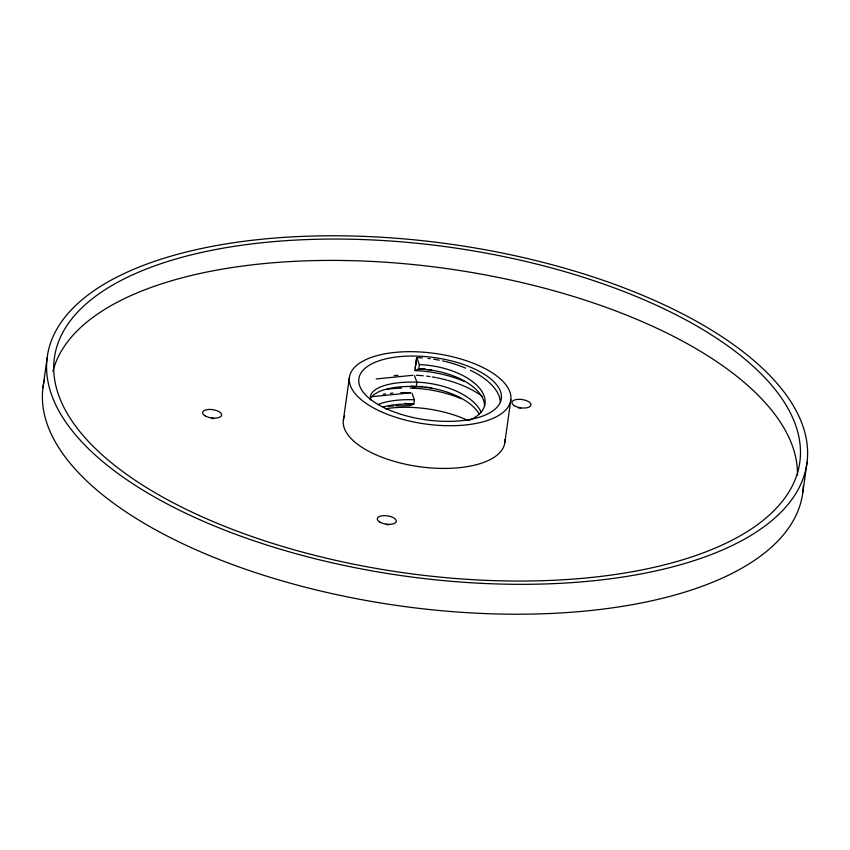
<?xml version="1.0" encoding="UTF-8"?>
<svg xmlns="http://www.w3.org/2000/svg" width="850" height="850" viewBox="0 0 850 850"><rect width="100%" height="100%" fill="white"/><g stroke="black" fill="none" stroke-linecap="round" stroke-linejoin="round"><path stroke-width="1.27" d="M42.946 387.728L47.154 357.839M343.358 420.314L349.361 377.602M415.225 368.124L415.926 363.163M416.096 361.919L416.712 357.574A72.749 36.019 9 0 1 422.322 357.892M463.877 381.204A72.749 36.019 9 0 0 414.885 370.611L416.712 357.574M411.984 393.189L414.428 399.755L413.812 404.111L409.944 405.748L395.834 405.875M416.925 358.052L419.358 364.618L418.752 368.964L415.183 370.504M504.836 442.499L510.839 399.797M802.846 492.161L807.054 462.272M412.707 388.067L416.277 386.538L422.748 386.495M376.231 378.951L412.93 375.275M372.449 396.642L410.465 392.838M425.223 368.932L418.752 368.964L431.492 369.952M411.039 386.144L431.609 387.717M404.632 403.421L413.812 404.111A57.226 20.591 6.8 0 0 382.893 407.012M414.46 375.615L416.893 382.192L416.277 386.538A57.226 20.591 6.8 0 0 370.196 399.436M499.566 397.396L500.406 402.124M385.348 408.776A71.91 31.407 8 0 1 467.904 420.484M427.975 358.434A72.749 36.019 9 0 1 430.249 358.711M433.638 359.199A72.749 36.019 9 0 1 439.259 360.188M442.606 360.878A72.749 36.019 9 0 1 444.816 361.388M445.921 361.654A72.749 36.019 9 0 1 465.704 368.167M470.433 370.292A72.749 36.019 9 0 1 499.577 397.396M481.058 412.048A57.226 29.219 9.3 0 0 416.893 382.181A57.226 20.591 6.8 0 0 370.621 399.936M416.479 375.243A72.749 36.019 9 0 1 423.247 375.753M426.647 376.136A72.749 36.019 9 0 1 430.036 376.603M432.299 376.954A72.749 36.019 9 0 1 435.668 377.538M436.794 377.761A72.749 36.019 9 0 1 446.728 380.067M447.801 380.364A72.749 36.019 9 0 1 457.268 383.392M458.288 383.764A72.749 36.019 9 0 1 479.549 394.474M480.484 395.112A72.749 36.019 9 0 1 482.29 396.429M425.149 387.217A57.226 29.219 9.3 0 1 479.219 414.014M427.614 369.644A57.226 29.219 9.3 0 1 484.543 405.896M419.358 364.618A57.226 29.219 9.3 0 1 478.869 387.409A57.226 29.219 9.3 0 1 468.711 420.474M388.599 406.342A72.739 27.381 7 0 1 393.688 405.928M377.868 404.611A57.226 20.591 6.8 0 1 414.418 399.755M383.191 394.251A72.771 27.391 7 0 1 385.549 393.901M390.437 393.316A72.771 27.391 7 0 1 392.955 393.082M400.807 392.658A72.771 27.391 7 0 1 410.656 392.679M387.377 389.204A72.749 27.391 7 0 1 401.444 388.121M410.178 388.11A72.749 27.391 7 0 1 412.409 388.174A72.749 36.019 9 0 1 428.209 389.64M394.156 375.626A72.771 27.391 7 0 1 398.002 375.328M429.335 389.81A72.749 36.019 9 0 1 461.412 398.767M504.932 439.694A81.504 35.604 8 0 1 420.761 466.884A81.504 35.604 8 0 1 343.697 418.476M343.953 417.573A81.504 35.604 8 0 1 344.622 415.788M803.367 485.594A383.531 167.524 8 0 1 400.743 606.008A383.531 167.524 8 0 1 44.349 379.95M518.319 407.873A9.584 4.186 8 0 1 520.795 408.074M211.448 418.168A9.584 4.186 8 0 1 213.881 418.646M386.102 524.376A9.584 4.186 8 0 1 388.546 524.854M52.955 371.28A376.327 164.379 8 0 1 445.836 268.462A376.327 164.379 8 0 1 797.459 474.906M380.747 411.527A81.504 35.604 8 0 0 510.244 402.539A81.504 35.604 8 0 0 399.309 352.038A81.504 35.604 8 0 0 380.747 411.527M386.559 408.85A71.91 31.407 8 0 0 500.82 400.902A71.91 31.407 8 0 0 402.932 356.352A71.91 31.407 8 0 0 386.559 408.85M194.863 517.501A383.531 167.524 8 0 0 804.259 475.15A383.531 167.524 8 0 0 282.179 237.501A383.531 167.524 8 0 0 194.863 517.501M199.219 515.483A376.327 164.379 8 0 0 797.183 473.928A376.327 164.379 8 0 0 284.899 240.741A376.327 164.379 8 0 0 199.219 515.483M514.399 405.705A9.584 4.186 8 0 0 530.517 406.024A9.584 4.186 8 0 0 519.52 399.33A9.584 4.186 8 0 0 514.399 405.705M379.706 522.006A9.584 4.186 8 0 0 395.834 522.336A9.584 4.186 8 0 0 384.827 515.642A9.584 4.186 8 0 0 379.706 522.006M205.041 415.799A9.584 4.186 8 0 0 221.17 416.118A9.584 4.186 8 0 0 210.173 409.434A9.584 4.186 8 0 0 205.041 415.799"/></g></svg>
